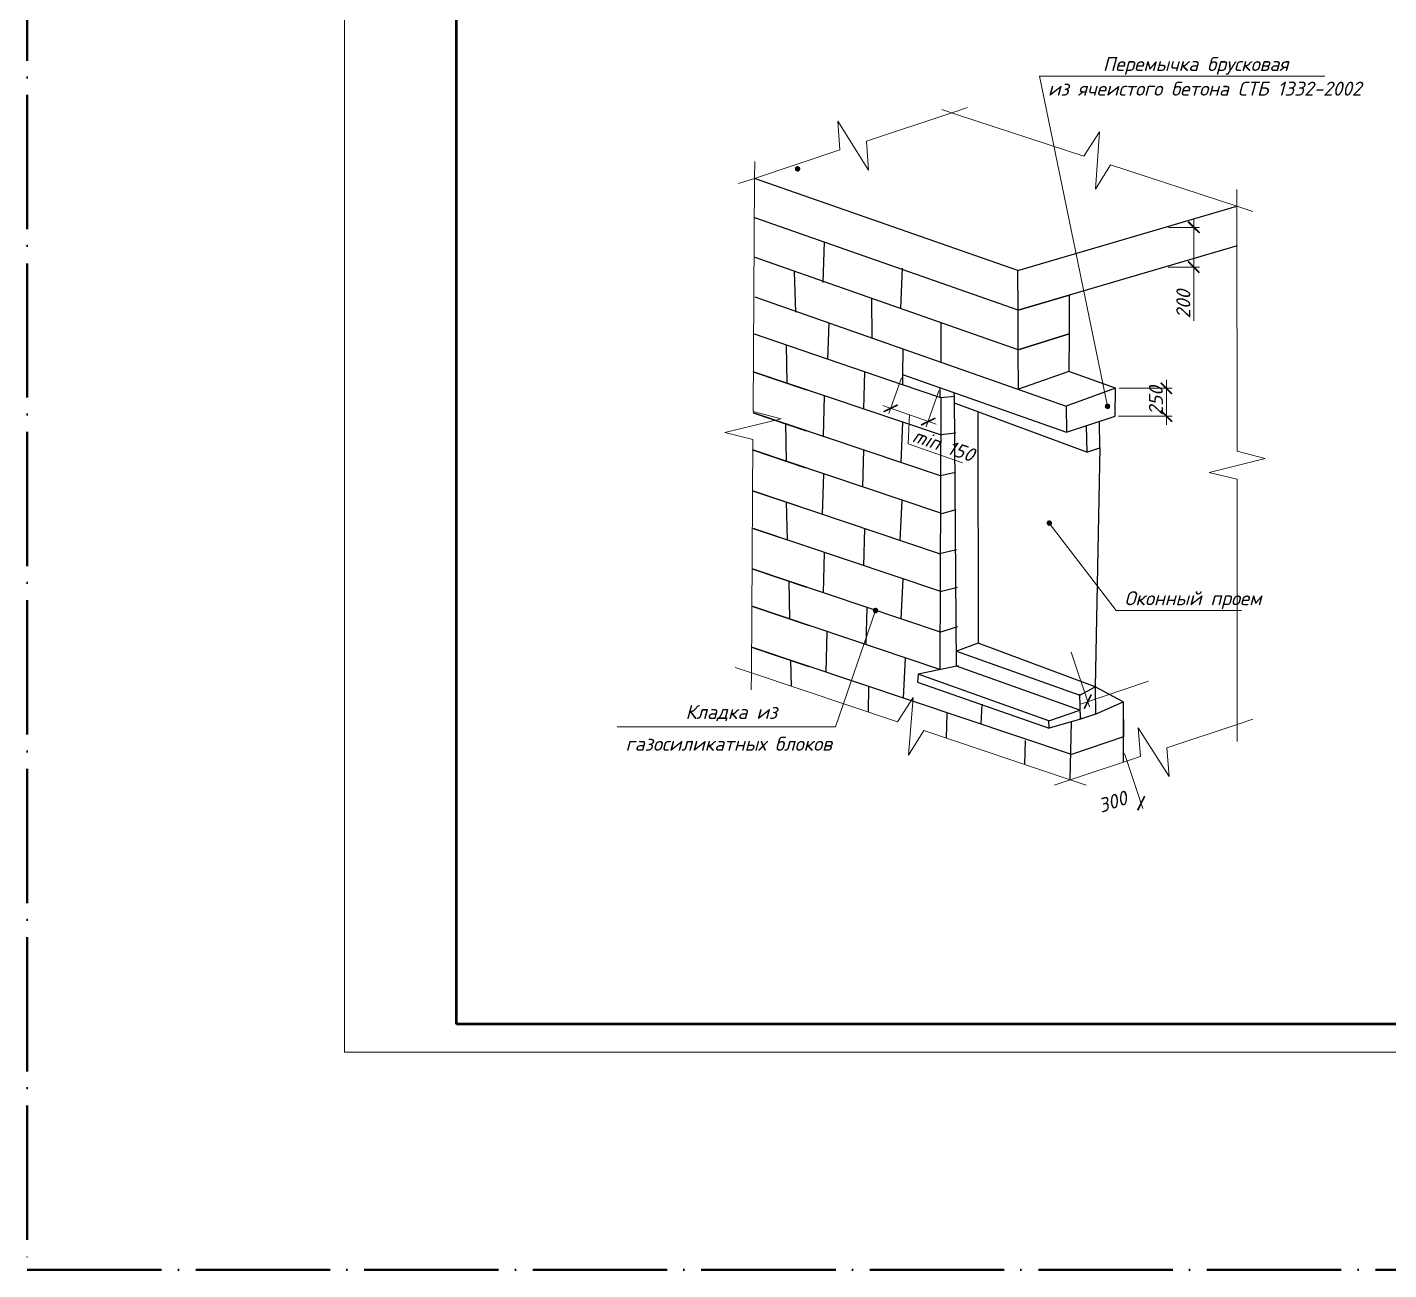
# Model space of a CAD drawing. Header units: millimetres. Extents: x 2279 to 5236, y 896 to 2828.
# Drawn here: x 3389.5 to 3632.7, y 1345.8 to 1567.8 of the extents above; entities that cross this region are included whole.
import ezdxf

# ---------------------------------------------------------------- set-up
doc = ezdxf.new("R2010")
doc.units = ezdxf.units.MM
doc.linetypes.add('ACAD_ISO04W100', pattern=[30, 24, -3, 0, -3])
for name, color, linetype in [('PDF _!!ТОНКАЯ', 7, 'Continuous'), ('PDF _0', 7, 'Continuous'), ('PDF _СПДС_!!ТОНКАЯ', 7, 'Continuous'), ('PDF _Текст', 7, 'Continuous')]:
    doc.layers.add(name, color=color, linetype=linetype)
doc.layers.add('ОС', color=1, linetype='Continuous', lineweight=50)
doc.layers.add('Тонкие', color=83, linetype='Continuous', lineweight=15)
doc.styles.add('PDF ISOCPEUR Italic', font='isocpeui.ttf')

msp = doc.modelspace()

# ---------------------------------------------------------------- linework, layer by layer
at = {"color": 242, "linetype": 'ACAD_ISO04W100', "lineweight": 40, "true_color": 0xcd2027}
msp.add_lwpolyline([(3389.53, 1345.78), (4309.17, 1345.78), (4309.17, 2007.21), (3389.53, 2007.21)], close=True, dxfattribs=at)
at = {"layer": 'PDF _!!ТОНКАЯ', "lineweight": 20}
for points in [[(3557.49, 1553.45), (3554.65, 1552.48), (3539.41, 1547.44), (3539.79, 1542.27), (3534.29, 1550.99), (3534.67, 1545.87), (3519.43, 1540.79), (3516.59, 1539.86)], [(3552.87, 1553.07), (3555.71, 1552.14), (3578.27, 1544.77), (3581.03, 1549.13), (3580.31, 1538.84), (3583.02, 1543.2), (3605.58, 1535.8), (3608.42, 1534.87)], [(3554.65, 1552.48), (3554.65, 1552.48)], [(3555.71, 1552.14), (3555.71, 1552.14)], [(3519.47, 1543.8), (3519.43, 1540.79), (3519.18, 1499.13), (3524.17, 1497.82), (3514.14, 1495.41), (3519.13, 1494.14), (3518.88, 1452.44), (3518.84, 1449.43)], [(3519.43, 1540.79), (3519.43, 1540.79)], [(3519.43, 1540.79), (3519.43, 1540.79)], [(3605.58, 1538.8), (3605.58, 1535.8), (3605.62, 1492.02), (3610.62, 1490.75), (3600.63, 1488.25), (3605.62, 1487.03), (3605.62, 1443.21), (3605.62, 1440.2)], [(3605.58, 1535.8), (3605.58, 1535.8)], [(3605.58, 1535.8), (3605.58, 1535.8)], [(3597.92, 1533.55), (3597.92, 1523.43)], [(3593.39, 1532.03), (3598.89, 1532.03)], [(3593.3, 1524.92), (3598.89, 1524.92)], [(3597.92, 1515.35), (3597.92, 1524.92)], [(3545.68, 1505.15), (3543.43, 1498.75)], [(3584.54, 1503.28), (3594.02, 1503.28)], [(3593.01, 1496.76), (3593.01, 1504.77)], [(3552.37, 1502.82), (3550.12, 1496.38)], [(3542.33, 1500.19), (3551.86, 1496.85)], [(3547.12, 1498.54), (3546.9, 1493.33), (3556.56, 1489.95)], [(3584.46, 1498.29), (3594.02, 1498.29)], [(3575.99, 1456.16), (3579.25, 1446.34)], [(3578.66, 1432.37), (3575.82, 1433.35), (3549.7, 1442.11), (3546.95, 1437.75), (3547.75, 1448.04), (3544.96, 1443.68), (3518.88, 1452.44), (3516, 1453.41)], [(3577.51, 1446.81), (3589.83, 1450.96)], [(3608.46, 1444.18), (3605.62, 1443.21), (3593.09, 1439.06), (3593.47, 1433.94), (3587.97, 1442.62), (3588.35, 1437.5), (3575.82, 1433.35), (3572.98, 1432.37)], [(3605.62, 1443.21), (3605.62, 1443.21)], [(3585.51, 1438), (3588.82, 1428.18)], [(3575.82, 1433.35), (3575.82, 1433.35)]]:
    msp.add_lwpolyline(points, dxfattribs=at)
at = {"layer": 'PDF _!!ТОНКАЯ', "lineweight": 25}
for points in [[(3566.46, 1524.32), (3519.43, 1540.79)], [(3605.62, 1528.73), (3566.51, 1517.25), (3566.46, 1524.32), (3605.58, 1535.8)], [(3566.51, 1517.25), (3519.47, 1533.72)], [(3531.71, 1522.16), (3531.92, 1529.45)], [(3566.55, 1510.18), (3519.56, 1526.65)], [(3526.8, 1516.87), (3526.58, 1524.15)], [(3545.59, 1517.51), (3545.89, 1524.75)], [(3519.47, 1519.62), (3575.1, 1500.11), (3575.18, 1495.45), (3583.86, 1498.29), (3583.91, 1503.28), (3575.1, 1500.11)], [(3540.47, 1512.26), (3540.39, 1519.33)], [(3545.89, 1505.74), (3545.85, 1503.88), (3519.26, 1513.02)], [(3532.55, 1508.45), (3532.76, 1514.97)], [(3552.75, 1507.94), (3552.75, 1515.01)], [(3583.91, 1503.28), (3575.57, 1506.29), (3566.59, 1503.11), (3566.55, 1510.18), (3575.61, 1513.02), (3575.57, 1506.29)], [(3525.27, 1504.17), (3525.14, 1510.99)], [(3545.93, 1510.35), (3545.89, 1505.74), (3575.18, 1495.45)], [(3555.37, 1495.28), (3552.66, 1494.99), (3519.22, 1506.2), (3528.7, 1503.03)], [(3538.95, 1499.6), (3539.11, 1506.2)], [(3577.55, 1445.75), (3555.5, 1453.62), (3555.16, 1501.8), (3552.7, 1501.55), (3545.85, 1503.88)], [(3552.62, 1501.59), (3552.58, 1503.41)], [(3531.75, 1494.69), (3531.96, 1501.93)], [(3552.7, 1501.55), (3552.54, 1452.99)], [(3555.16, 1501.8), (3555.12, 1502.48)], [(3578.82, 1491.85), (3555.16, 1500.62)], [(3555.33, 1488.21), (3552.66, 1487.66), (3519.18, 1498.88), (3528.66, 1495.71)], [(3559.35, 1499.05), (3559.39, 1457.77), (3555.5, 1456.33), (3577.55, 1448.46), (3580.26, 1449.94), (3559.39, 1457.77)], [(3525.14, 1490.24), (3525.02, 1497.06)], [(3545.63, 1490.03), (3545.93, 1497.23)], [(3578.7, 1496.59), (3578.82, 1491.85), (3581.11, 1492.66), (3581.07, 1497.4)], [(3552.54, 1481.02), (3519.05, 1492.28), (3528.57, 1489.06)], [(3538.78, 1485.63), (3538.95, 1492.28)], [(3581.11, 1492.66), (3580.26, 1449.94), (3580.35, 1445.07), (3577.64, 1444.14), (3577.55, 1448.63)], [(3531.58, 1480.76), (3531.83, 1488)], [(3555.54, 1474.41), (3552.49, 1473.73), (3519.05, 1484.95), (3528.53, 1481.78)], [(3525.31, 1476.19), (3525.14, 1483.01)], [(3545.47, 1476.06), (3545.8, 1483.3)], [(3552.92, 1480.89), (3555.46, 1481.65)], [(3552.7, 1467), (3519.22, 1478.22), (3528.7, 1475.05)], [(3538.95, 1471.57), (3539.11, 1478.22)], [(3531.75, 1466.71), (3531.96, 1473.95)], [(3552.66, 1459.68), (3519.01, 1471.02), (3528.7, 1467.72)], [(3545.63, 1462.05), (3545.97, 1469.25)], [(3525.74, 1462.05), (3525.61, 1468.87)], [(3552.58, 1467), (3555.67, 1467.72)], [(3552.54, 1453.03), (3518.96, 1464.34), (3529.17, 1460.91)], [(3539.37, 1457.48), (3539.54, 1464.08)], [(3532.21, 1452.57), (3532.43, 1459.81)], [(3552.54, 1459.72), (3555.75, 1460.69)], [(3580.35, 1445.07), (3585.3, 1447.23), (3585.34, 1441.01), (3576.07, 1437.83), (3518.88, 1457.01), (3529.12, 1453.58)], [(3526.03, 1450.03), (3525.95, 1454.77)], [(3546.06, 1447.91), (3546.4, 1455.11)], [(3555.88, 1453.71), (3548.64, 1452.19), (3548.56, 1450.75), (3572.05, 1442.53), (3572.01, 1443.85), (3577.55, 1445.75), (3577.64, 1444.14), (3572.05, 1442.53), (3572.01, 1443.85), (3548.64, 1452.19)], [(3539.79, 1445.41), (3539.88, 1449.98)], [(3585.3, 1447.23), (3580.26, 1449.94)], [(3553.72, 1440.76), (3553.85, 1445.16)], [(3559.94, 1443.25), (3560.11, 1446.85)], [(3575.82, 1433.35), (3576.03, 1443.68)], [(3585.3, 1444.1), (3585.3, 1436.48)], [(3567.69, 1436.06), (3567.82, 1440.37)]]:
    msp.add_lwpolyline(points, dxfattribs=at)
msp.add_lwpolyline([(3575.61, 1513.02), (3566.55, 1510.18), (3566.51, 1517.25), (3575.61, 1519.92)], close=True, dxfattribs=at)
at = {"layer": 'PDF _0', "transparency": 33554559}
for points in [[(3599.02, 1531.14), (3596.77, 1532.96), (3596.99, 1533.17)], [(3598.81, 1530.93), (3599.02, 1531.14), (3596.77, 1532.96)], [(3596.99, 1526.06), (3596.77, 1525.85), (3599.02, 1524.03)], [(3596.77, 1525.85), (3599.02, 1524.03), (3598.81, 1523.82)], [(3594.11, 1502.39), (3591.91, 1504.17), (3592.12, 1504.38)], [(3593.9, 1502.18), (3594.11, 1502.39), (3591.91, 1504.17)], [(3544.96, 1500.45), (3542.54, 1498.97), (3542.42, 1499.22)], [(3545.08, 1500.19), (3544.96, 1500.45), (3542.54, 1498.97)], [(3549.11, 1496.85), (3549.23, 1496.59), (3551.69, 1498.08)], [(3549.23, 1496.59), (3551.69, 1498.08), (3551.82, 1497.82)], [(3592.12, 1499.39), (3591.91, 1499.18), (3594.11, 1497.4)], [(3591.91, 1499.18), (3594.11, 1497.4), (3593.9, 1497.19)], [(3579.46, 1448.63), (3578.44, 1445.96), (3578.19, 1446.09)], [(3579.71, 1448.5), (3579.46, 1448.63), (3578.44, 1445.96)], [(3587.72, 1427.93), (3588.01, 1427.8), (3588.99, 1430.47)], [(3588.01, 1427.8), (3588.99, 1430.47), (3589.24, 1430.34)]]:
    msp.add_solid(points, dxfattribs=at)
at = {"layer": 'PDF _СПДС_!!ТОНКАЯ', "lineweight": 20}
for points in [[(3582.51, 1500.07), (3570.36, 1559.04), (3621.29, 1559.04)], [(3572.09, 1479.19), (3584.03, 1463.57), (3606.43, 1463.57)], [(3541.06, 1463.57), (3533.91, 1442.79), (3494.92, 1442.79)]]:
    msp.add_lwpolyline(points, dxfattribs=at)
at = {"layer": 'PDF _СПДС_!!ТОНКАЯ', "transparency": 33554559}
for points in [[(3527.13, 1542.49), (3526.67, 1542.74), (3526.63, 1542.49)], [(3526.63, 1542.49), (3526.67, 1542.23), (3527.13, 1542.49)], [(3526.88, 1542.91), (3527.13, 1542.49), (3526.67, 1542.74)], [(3526.67, 1542.23), (3527.13, 1542.49), (3526.88, 1542.06)], [(3527.13, 1542.99), (3526.88, 1542.91), (3527.13, 1542.49)], [(3527.13, 1542.49), (3526.88, 1542.06), (3527.13, 1541.98)], [(3527.13, 1542.49), (3527.39, 1542.91), (3527.13, 1542.99)], [(3527.56, 1542.74), (3527.13, 1542.49), (3527.39, 1542.91)], [(3527.64, 1542.49), (3527.56, 1542.74), (3527.13, 1542.49)], [(3527.13, 1541.98), (3527.39, 1542.06), (3527.13, 1542.49)], [(3527.39, 1542.06), (3527.13, 1542.49), (3527.56, 1542.23)], [(3527.13, 1542.49), (3527.56, 1542.23), (3527.64, 1542.49)], [(3582.51, 1500.57), (3582.25, 1500.49), (3582.51, 1500.07)], [(3582.51, 1500.07), (3582.76, 1500.49), (3582.51, 1500.57)], [(3582.51, 1500.07), (3582.04, 1500.32), (3582, 1500.07)], [(3582, 1500.07), (3582.04, 1499.81), (3582.51, 1500.07)], [(3582.25, 1500.49), (3582.51, 1500.07), (3582.04, 1500.32)], [(3582.04, 1499.81), (3582.51, 1500.07), (3582.25, 1499.64)], [(3582.51, 1500.07), (3582.25, 1499.64), (3582.51, 1499.56)], [(3582.93, 1500.32), (3582.51, 1500.07), (3582.76, 1500.49)], [(3582.97, 1500.07), (3582.93, 1500.32), (3582.51, 1500.07)], [(3582.51, 1499.56), (3582.76, 1499.64), (3582.51, 1500.07)], [(3582.76, 1499.64), (3582.51, 1500.07), (3582.93, 1499.81)], [(3582.51, 1500.07), (3582.93, 1499.81), (3582.97, 1500.07)], [(3572.09, 1479.19), (3571.67, 1479.45), (3571.59, 1479.19)], [(3571.59, 1479.19), (3571.67, 1478.94), (3572.09, 1479.19)], [(3571.84, 1479.62), (3572.09, 1479.19), (3571.67, 1479.45)], [(3571.67, 1478.94), (3572.09, 1479.19), (3571.84, 1478.77)], [(3572.09, 1479.7), (3571.84, 1479.62), (3572.09, 1479.19)], [(3572.09, 1479.19), (3571.84, 1478.77), (3572.09, 1478.69)], [(3572.09, 1479.19), (3572.35, 1479.62), (3572.09, 1479.7)], [(3572.52, 1479.45), (3572.09, 1479.19), (3572.35, 1479.62)], [(3572.6, 1479.19), (3572.52, 1479.45), (3572.09, 1479.19)], [(3572.09, 1478.69), (3572.35, 1478.77), (3572.09, 1479.19)], [(3572.35, 1478.77), (3572.09, 1479.19), (3572.52, 1478.94)], [(3572.09, 1479.19), (3572.52, 1478.94), (3572.6, 1479.19)], [(3541.06, 1464.08), (3540.81, 1464), (3541.06, 1463.57)], [(3541.06, 1463.57), (3541.32, 1464), (3541.06, 1464.08)], [(3541.06, 1463.57), (3540.64, 1463.83), (3540.55, 1463.57)], [(3540.55, 1463.57), (3540.64, 1463.32), (3541.06, 1463.57)], [(3540.81, 1464), (3541.06, 1463.57), (3540.64, 1463.83)], [(3540.64, 1463.32), (3541.06, 1463.57), (3540.81, 1463.15)], [(3541.06, 1463.57), (3540.81, 1463.15), (3541.06, 1463.07)], [(3541.49, 1463.83), (3541.06, 1463.57), (3541.32, 1464)], [(3541.57, 1463.57), (3541.49, 1463.83), (3541.06, 1463.57)], [(3541.06, 1463.07), (3541.32, 1463.15), (3541.06, 1463.57)], [(3541.32, 1463.15), (3541.06, 1463.57), (3541.49, 1463.32)], [(3541.06, 1463.57), (3541.49, 1463.32), (3541.57, 1463.57)]]:
    msp.add_solid(points, dxfattribs=at)
at = {"layer": 'ОС', "color": 7}
for p, q in [((3466.22, 1389.64), (3466.22, 1973.64)), ((4282.22, 1389.64), (3466.22, 1389.64))]:
    msp.add_line(p, q, dxfattribs=at)
at = {"layer": 'Тонкие', "color": 7}
for p, q in [((3446.22, 1384.64), (3446.22, 1978.64)), ((4287.22, 1384.64), (3446.22, 1384.64))]:
    msp.add_line(p, q, dxfattribs=at)

# ---------------------------------------------------------------- texts
at = {"layer": 'PDF _Текст', "attachment_point": 7, "style": 'PDF ISOCPEUR Italic'}
for s, insert, char_height in [('Перемычка брусковая', (3581.66, 1559.3), 2.4999), ('из ячеистого бетона СТБ 1332-2002', (3571.84, 1555.57), 2.4999), ('Оконный проем', (3585.51, 1463.84), 2.4999), ('Кладка из', (3507.11, 1443.8), 2.5), ('газосиликатных блоков', (3496.4, 1438.52), 2.4999)]:
    msp.add_mtext(s, dxfattribs=dict(at, insert=insert, char_height=char_height))
at = {"layer": 'PDF _Текст', "char_height": 2.5, "attachment_point": 7, "style": 'PDF ISOCPEUR Italic'}
for s, insert, rotation in [('200', (3597.28, 1515.73), 90), ('250', (3592.37, 1498.41), 90), ('min 150', (3547.45, 1493.8), 340.8234), ('300', (3581.32, 1427.38), 18.6054)]:
    msp.add_mtext(s, dxfattribs=dict(at, insert=insert, rotation=rotation))

doc.saveas('drawing.dxf')
